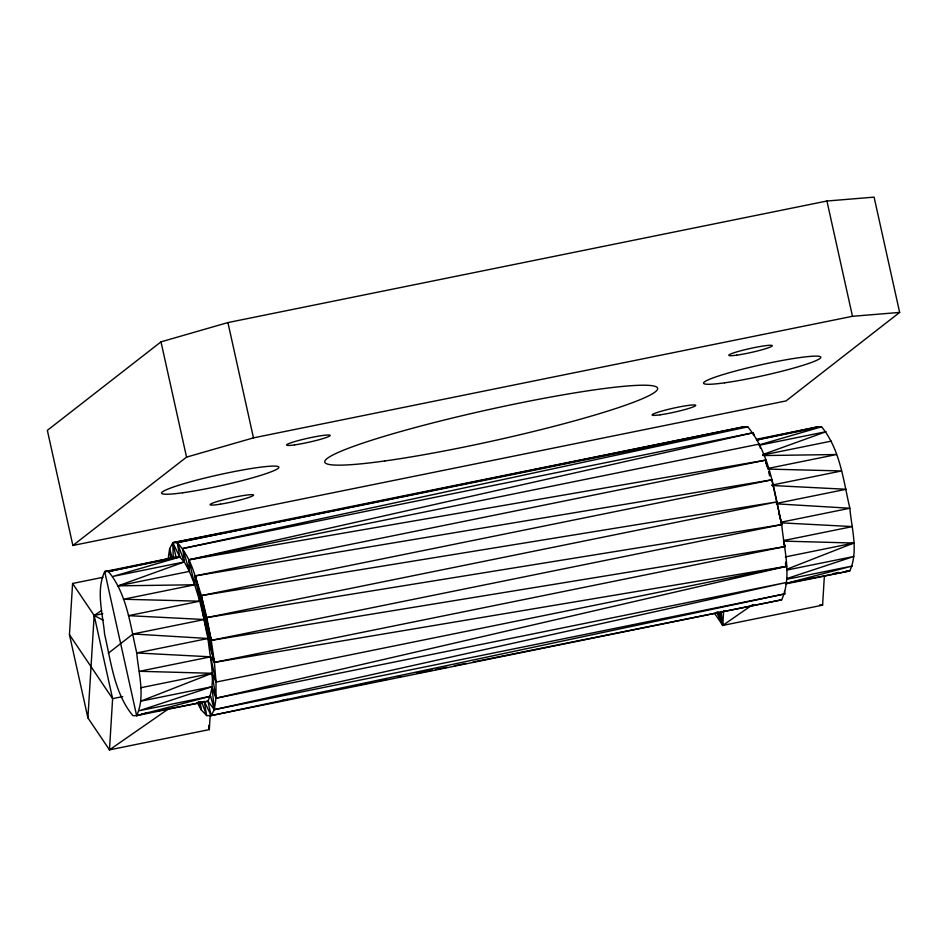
<?xml version="1.0" encoding="UTF-8"?>
<svg xmlns="http://www.w3.org/2000/svg" width="947" height="947" viewBox="0 0 947 947"><rect width="100%" height="100%" fill="white"/><g stroke="black" fill="none" stroke-linecap="round" stroke-linejoin="round"><path stroke-width="1.42" d="M168.175 558.6L169.631 548.609L172.816 542.678L177.302 542.631C200.61 568.496 199.734 606.34 208.044 638.491C209.784 658.875 216.922 681.757 207.949 701.182L136.64 715.648L104.691 571.55L108.431 571.526C127.064 594.029 130.26 625.34 136.735 652.957C138.475 673.353 145.613 696.223 136.64 715.648L132.9 715.683C114.279 693.168 111.071 661.87 104.608 634.253C102.856 613.857 95.73 590.975 104.691 571.55L176.012 557.085L179.752 557.049L184.322 561.926L189.424 571.384L194.691 584.773L199.781 601.191L214.401 662.367L216.011 682.1L215.987 698.235L214.33 709.658L211.145 715.589L206.659 715.636L201.166 709.777L197.769 703.479M173.242 557.878L172.816 542.678L743.312 426.908L747.799 426.86C770.148 453.873 773.983 491.446 781.749 524.591C783.844 549.059 792.402 576.51 781.642 599.818L211.145 715.589L204.209 701.218L206.659 715.636L201.64 701.845M756.487 439.29L817.817 426.837L821.558 426.801C840.178 449.316 843.375 480.626 849.85 508.243C851.59 528.639 858.728 551.509 849.755 570.934L785.572 583.968M210.21 714.973L209.311 729.604L109.473 749.858L87.905 717.885L69.462 634.691L72.588 583.47L102.974 577.303M87.905 717.885L94.167 615.455L72.588 583.47M785.619 562.116L786.507 566.33L214.401 662.367L211.252 640.361L781.749 524.591L771.829 479.833L195.236 575.906L194.691 584.773L123.382 599.25L199.781 601.191L195.236 575.906L765.732 460.135L767.863 468.729M824.375 575.906L822.588 605.169L722.75 625.434L723.638 610.803M160.99 341.855L47.35 430.364L72.872 545.472L786.01 400.936L899.65 312.415L874.093 197.142L826.932 201.013L227.919 322.572L160.99 341.855L186.547 457.129L72.872 545.472M108.313 653.229L133.018 633.981L204.327 619.516L128.461 615.668L199.781 601.191M168.838 708.652L109.473 749.858L112.61 698.649L94.167 615.455L101.495 610.555M714.76 613.585L722.75 625.434L753.031 604.411M785.359 563.808L786.507 566.33L216.011 682.1L212.01 673.281L140.677 701.194L211.986 686.717L215.987 698.235L786.484 582.464L214.33 709.658L207.949 701.182L155.995 711.221M786.602 569.336L853.815 543.033L784.069 541.128M754.061 435.407L753.291 432.72L188.903 559.831L194.691 584.773L118.103 585.85L184.322 561.926L182.795 548.491L747.799 426.86L177.302 542.631L179.752 557.049L113.013 576.403L184.322 561.926L177.302 542.631L743.312 426.908M762.678 454.619L826.127 431.678L759.092 445.291M786.697 578.617L853.792 556.481L786.756 570.082M759.08 444.924L821.558 426.801L757.375 439.834M186.547 457.129L253.476 437.857L852.478 316.298L899.65 312.415M136.64 715.648L210.601 696.234L214.33 709.658L784.826 593.887L784.53 591.023M785.56 583.541L852.407 565.998L786.803 579.304M786.507 566.33L215.987 698.235L212.01 673.281L139.351 671.293L210.66 656.827L214.401 662.367L784.897 546.597L783.619 540.832M757.434 439.739L817.817 426.837M784.826 593.887L211.145 715.589L207.949 701.182M118.103 585.85L189.424 571.384L188.903 559.831L759.399 444.06L760.37 448.215M762.761 455.034L831.229 441.136M768.041 468.422L836.497 454.536L762.856 455.566M102.844 613.692L94.167 615.455L103.259 620.297M133.018 633.981L208.044 638.491L214.401 662.367L195.236 575.906L201.332 595.604L771.829 479.833M771.698 485.136L841.587 470.955L768.124 469.085M777.676 503.165L846.133 489.268L771.734 485.491M208.044 638.491L136.735 652.957L210.66 656.827L216.011 682.1M781.393 522.14L849.85 508.243L776.291 503.828M784.009 540.477L852.466 526.579L781.441 522.862M140.701 687.747L212.01 673.281M785.359 556.931L853.815 543.033M122.731 696.59L112.61 698.649L69.462 634.691M210.601 696.234L139.292 710.712L211.986 686.717L214.33 709.658M145.731 713.079L148.584 712.499M197.083 702.662L199.935 702.082M833.182 573.574L838.888 572.414M281.969 700.46L287.758 699.3M299.347 696.956L302.247 696.376M318.18 693.168L321.069 692.588M360.18 684.705L367.424 683.249M379.001 680.917L386.246 679.461M397.835 677.129L400.735 676.537M416.668 673.329L432.59 670.121M435.49 669.541L447.079 667.209M454.323 665.753L465.9 663.409M473.145 661.953L781.642 599.818M172.816 542.678L179.752 557.049L108.431 571.526L176.012 557.085L172.816 542.678L222.143 533.125M233.755 530.876L236.655 530.32M248.256 528.071L251.156 527.503M790.579 582.369L802.133 580.144M805.009 579.588L849.755 570.934L846.014 570.97M141.565 714.014L148.774 712.618M188.903 559.831L765.732 460.135L767.011 465.9M201.332 595.604L777.298 501.815L206.801 617.586L201.332 595.604L211.252 640.361L784.897 546.597L783.548 540.879M756.724 439.893L759.648 439.491M104.691 571.55L114.918 570.141M819.652 604.896L822.588 605.169M716.891 612.224L722.75 625.434L721.058 611.383M717.151 612.058L722.75 625.434L719.921 612.65M718.193 611.999L722.75 625.434M189.424 571.384L182.795 548.491L753.291 432.72L753.587 435.407M198.823 701.691L201.166 709.777L200.243 701.715M172.236 558.008L169.631 548.609L170.649 558.647M783.773 542.382L784.897 546.597M768.573 471.594L769.639 475.891M778.908 513.132L781.749 524.591L206.801 617.586L211.252 640.361L195.236 575.906M826.932 201.013L852.478 316.298M227.919 322.572L253.476 437.857M208.683 726.763L209.311 729.604L208.802 725.39M766.904 465.758L765.732 460.135L766.739 465.758M384.612 460.988A170.46 15.744 -12.5 0 0 655.229 391.892A170.46 15.744 -12.5 0 0 433.821 422.658A170.46 15.744 -12.5 0 0 384.612 460.988M220.32 504.183A22.231 2.048 -12.5 0 0 253.559 495.174A22.231 2.048 -12.5 0 0 221.705 500.241A22.231 2.048 -12.5 0 0 220.32 504.183M660.083 414.822A22.231 2.048 -12.5 0 0 695.382 405.801A22.231 2.048 -12.5 0 0 666.499 409.814A22.231 2.048 -12.5 0 0 660.083 414.822M736.671 355.161A22.231 2.048 -12.5 0 0 771.971 346.152A22.231 2.048 -12.5 0 0 743.087 350.165A22.231 2.048 -12.5 0 0 736.671 355.161M294.541 444.889A22.231 2.048 -12.5 0 0 329.84 435.869A22.231 2.048 -12.5 0 0 300.957 439.882A22.231 2.048 -12.5 0 0 294.541 444.889M182.688 492.771A60.04 5.54 -12.5 0 0 277.992 468.445A60.04 5.54 -12.5 0 0 200.018 479.277A60.04 5.54 -12.5 0 0 182.688 492.771M724.644 382.813A60.04 5.54 -12.5 0 0 819.96 358.487A60.04 5.54 -12.5 0 0 741.986 369.318A60.04 5.54 -12.5 0 0 724.644 382.813"/></g></svg>
